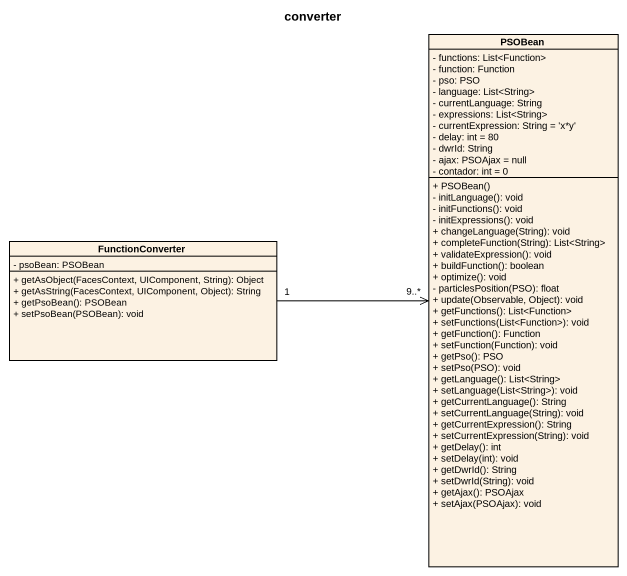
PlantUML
@startuml
title converter
hide circle
hide empty members
skinparam classAttributeIconSize 0
class PSOBean {
  - functions: List<Function>
  - function: Function
  - pso: PSO
  - language: List<String>
  - currentLanguage: String
  - expressions: List<String>
  - currentExpression: String = 'x*y'
  - delay: int = 80
  - dwrId: String
  - ajax: PSOAjax = null
  - contador: int = 0
  + PSOBean()
  - initLanguage(): void
  - initFunctions(): void
  - initExpressions(): void
  + changeLanguage(String): void
  + completeFunction(String): List<String>
  + validateExpression(): void
  + buildFunction(): boolean
  + optimize(): void
  - particlesPosition(PSO): float
  + update(Observable, Object): void
  + getFunctions(): List<Function>
  + setFunctions(List<Function>): void
  + getFunction(): Function
  + setFunction(Function): void
  + getPso(): PSO
  + setPso(PSO): void
  + getLanguage(): List<String>
  + setLanguage(List<String>): void
  + getCurrentLanguage(): String
  + setCurrentLanguage(String): void
  + getCurrentExpression(): String
  + setCurrentExpression(String): void
  + getDelay(): int
  + setDelay(int): void
  + getDwrId(): String
  + setDwrId(String): void
  + getAjax(): PSOAjax
  + setAjax(PSOAjax): void
}
class FunctionConverter {
  - psoBean: PSOBean
  + getAsObject(FacesContext, UIComponent, String): Object
  + getAsString(FacesContext, UIComponent, Object): String
  + getPsoBean(): PSOBean
  + setPsoBean(PSOBean): void
}
FunctionConverter "1" -right-> "9..*" PSOBean
@enduml
